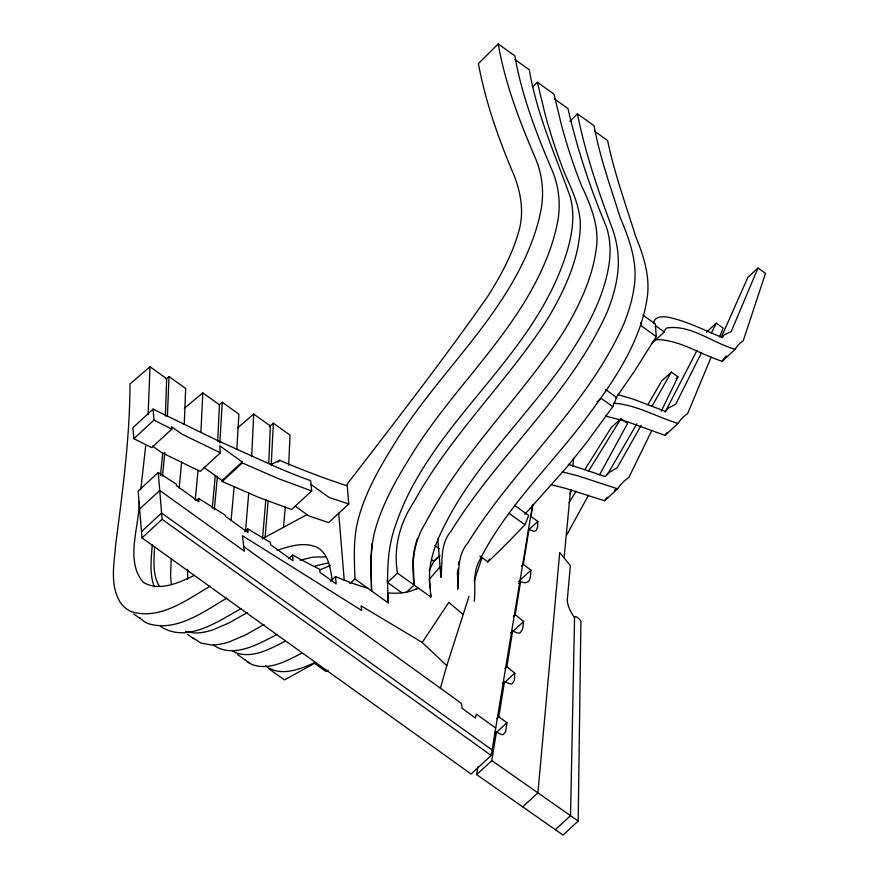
<?xml version="1.0" encoding="UTF-8"?>
<svg xmlns="http://www.w3.org/2000/svg" width="879" height="879" viewBox="0 0 879 879"><rect width="100%" height="100%" fill="white"/><g stroke="black" fill="none" stroke-linecap="round" stroke-linejoin="round"><path stroke-width="1.32" d="M532.971 504.392L531.015 516.599L537.838 521.412L537.607 526.345A46.279 18.558 47.3 0 1 537.278 527.927L536.432 529.795A24.436 9.801 47.3 0 1 535.311 530.883L534.806 531.125A10.076 4.043 47.3 0 1 533.509 531.224L528.938 529.499L523.335 564.384L530.971 570.152L530.4 576.712A60.728 24.348 47.3 0 1 529.993 578.514L529.301 580.228A29.589 11.867 47.3 0 1 527.96 581.744L526.928 582.337A20.997 8.416 47.3 0 1 523.994 582.634L520.544 581.733L515.259 614.663L523.642 621.486L522.565 629.122L520.313 632.704A14.042 5.626 47.3 0 1 519.06 633.034A15.844 6.351 47.3 0 1 516.522 632.66L512.644 630.946L506.908 666.645L514.764 673.105L514.413 679.983L512.336 683.62A11.262 4.516 47.3 0 1 511.106 683.884L510.743 683.873A15.767 6.318 47.3 0 1 509.084 683.554L504.524 681.5L502.623 683.247M477.89 766.774L476.638 774.608L562.999 835.05L578.184 821.041L580.909 621.09A6.109 2.45 47.3 0 0 577.47 617.563L576.734 617.058A3.637 1.461 47.3 0 0 574.558 617.739L570.526 815.679L555.341 829.688M295.157 506.095L308.936 515.984L328.658 522.565L348.776 503.997L347.139 484.175C394.704 422.359 442.653 360.698 487.438 296.849C500.722 275.808 512.951 253.624 519.313 229.419C524.082 211.246 520.698 192.083 513.896 174.899C498.547 139.036 485.571 102.052 478.385 63.629L498.217 43.95C505.029 83.351 519.445 120.862 535.102 157.484C542.826 175.174 544.584 195.105 540.167 213.894A146.211 61.134 -54.3 0 1 531.443 242.901C502.041 319.527 437.27 373.982 395.012 442.818C379.223 468.265 363.697 494.778 357.05 524.291C353.259 542.277 354.402 560.769 354.94 579.008L388.221 602.895C387.013 576.668 386.518 549.716 395.781 524.686A145.507 60.838 -54.3 0 1 408.471 494.075C448.971 413.207 525.972 356.193 559.989 271.391C569.273 247.944 577.031 221.816 570.163 196.654C555.264 154.847 536.662 113.973 529.334 69.837L514.918 59.486M165.34 416.141L166.68 378.706L150.034 366.763L148.112 414.69M268.765 463.277L270.358 425.996L253.712 414.053L251.691 456.728M187.634 569.273L187.634 579.503M184.249 424.403L185.678 388.474L169.032 376.531L167.373 416.514M288.686 465.101L290.037 435.138L273.391 423.195L271.182 465.233M217.651 441.577A2192.676 916.764 -54.3 0 0 217.882 437.522L219.453 404.834L202.807 392.891L201.247 425.579A2192.676 916.764 -54.3 0 1 200.841 432.336M458.091 568.878C455.915 575.701 459.97 582.7 457.585 589.348C459.486 573.877 456.322 556.44 467.65 543.233C514.951 466.617 587.348 406.505 624.046 323.395A126.895 53.059 -54.3 0 0 633.99 287.73C638.242 263.403 629.518 239.615 620.211 217.563C610.718 187.216 599.764 157.154 594.094 125.774L577.448 113.83L569.889 121.291M219.871 443.049L222.255 402.252L238.901 414.196L236.825 449.554M154.539 546.892C153.979 560.044 152.331 574.635 159.407 586.436M171.174 558.835L170.625 575.371L171.185 583.513M217.377 476.396L214.311 509.831M234.111 487.01L231.078 520.445M164.812 452.476L162.494 476.132M181.667 461.783L179.14 488.076M265.128 537.003L268.172 500.547M162.747 452.784L160.494 475.407M458.442 564.197L458.629 561.89M245.527 530.916L248.713 493.196M262.502 538.882L265.821 499.722M283.521 527.29L285.29 507.106M564.087 557.912L570.603 489.581M572.811 466.353L573.602 458.157M152.232 544.749C151.309 558.659 149.221 573.416 154.264 586.787M145.672 446.06L140.739 489.746M504.524 681.5L498.843 716.857L506.952 722.703L505.645 731.778L503.195 734.591A10.043 4.032 47.3 0 1 502.03 734.613A9.01 3.615 47.3 0 1 500.964 734.328L496.426 731.866L494.536 733.624M372.037 543.64L370.982 558.539L371.586 590.952C370.894 569.999 369.674 548.562 375.663 528.18C383.354 501.854 397.209 477.879 411.658 454.762C453.905 385.925 518.687 331.471 548.089 254.844A146.211 61.134 -54.3 0 0 556.803 225.837C561.231 207.048 559.473 187.117 551.748 169.427C536.091 132.806 521.676 95.295 514.863 55.893L498.217 43.95M139.267 501.535C139.387 526.675 124.73 560.736 143.277 582.327C159.352 591.941 178.8 582.766 193.951 575.536M476.638 774.608L491.811 760.599L496.426 731.866M414.086 550.419L413.02 558.758L414.163 585.084L406.12 592.512M367.73 588.194L362.642 586.678A334.602 134.157 47.3 0 1 335.558 576.558L336.163 583.975L319.934 572.328L319.681 569.251A501.03 200.884 47.3 0 1 292.575 554.957L293.059 560.824L270.6 544.705L270.402 542.376L247.724 528.905L248.021 532.52L225.562 516.402L225.463 515.292L198.676 498.481L198.951 501.788L176.481 485.669L176.36 484.197L158.264 472.473L138.146 491.042L142.002 537.882L471.078 774.036L491.185 755.479L532.509 504.975M653.613 323.23C654.339 315.99 663.48 316.22 668.82 317.363C687.51 321.395 704.617 330.394 722.23 337.525L724.428 334.789L731.207 331.592L757.995 268.018L765.488 273.402L743.151 340.986A317.297 83.593 42.9 0 0 735.152 349.304L722.186 361.269C700.145 354.479 679.489 339.437 655.855 339.635M414.405 549.111L415.668 543.881M440.401 688.213L446.796 665.645L469.012 596.27M474.22 601.291C476.044 588.315 472.397 574.163 478.857 561.78C506.447 505.711 553.979 462.706 590.303 412.559C615.882 378.036 641.231 340.239 647.34 296.761C650.097 275.896 643.527 255.426 635.649 236.385C625.815 204.62 614.377 173.218 607.631 140.585L594.314 131.037M416.075 542.574L417.316 538.651M474.177 580.92L482.055 557.561L479.846 555.967M489.592 558.956L487.735 561.802L482.055 557.561M487.603 562.23A970.998 791.485 -4.7 0 0 524.906 524.708L528.729 515.501L514.556 505.326M711.177 357.05L687.631 413.646A313.737 98.657 44.4 0 0 678.05 423.425L665.084 435.391L627.002 421.623L605.51 416.031M719.538 336.921L723.208 328.12L716.275 323.153L706.43 332.24M524.686 514.292A971.713 792.067 -4.7 0 0 527.51 511.347L567.175 466.782L585.799 443.565L612.795 406.691L616.662 397.517L605.543 389.54M721.428 336.954L747.842 277.379L757.995 268.018M651.625 430.864L628.848 477.484A311.693 114.929 46.2 0 0 617.574 488.823L604.609 500.788L565.241 488.252L551.551 484.812M661.217 411.24L678.006 376.893L671.325 372.103L661.612 381.079L647.867 404.79M701.552 352.611L675.775 404.164L668.095 408.197L665.403 411.383L633.254 399.165L617.541 394.506M711.375 332.965L716.275 323.153M665.117 412.108L697.036 350.391M566.944 534.63L588.469 495.174M599.555 474.847L627.595 423.425L620.926 418.635L611.202 427.612L584.985 469.331M429.073 570.713L433.885 561.373L439.918 555.803M641.198 425.326L617.091 467.914L608.444 472.836L605.235 476.506L568.284 464.288M651.91 406.406L671.325 372.103M607.312 474.737L636.868 423.755M643.054 315.176L655.251 323.933L656.294 336.624L634.649 370.905L615.915 397.934M568.988 502.777L576.206 491.086M588.469 471.221L620.926 418.635M569.702 493.668L571.877 490.185M446.796 665.645L422.217 642.45L448.795 602.379L462.925 614.333M440.06 566.812L429.348 579.239L430.809 597.028L397.528 573.141C393.155 548.046 399.802 523.005 413.91 501.986C449.685 436.83 503.975 384.87 544.826 323.263A141.354 59.102 -54.3 0 0 561.088 294.355C570.801 274.424 578.558 253.097 580.041 230.803C582.03 210.334 572.57 191.446 564.659 173.251A1923.681 804.296 -54.3 0 1 544.969 113.699L537.366 82.23L532.542 87.109M203.928 467.452L222.112 480.505L222.189 481.494L258.162 497.162L291.575 509.534L311.693 490.965L310.639 480.648A587.644 235.616 47.3 0 1 270.82 464.573L217.574 440.544L153.056 409.12L132.938 427.688L133.85 438.687L151.715 447.642L171.834 429.073L171.647 426.765L181.854 434.094L220.332 452.806L200.214 471.375L161.747 452.663L152.55 446.071M133.85 438.687L153.957 420.118L153.056 409.12M139.629 509.018L159.736 490.449L244.384 551.188L242.428 535.707L361.73 610.487L361.049 605.84L422.217 642.45M141.486 531.586L161.593 513.017L492.097 749.941M142.002 537.882L162.11 519.313L158.264 472.473M196.665 500.338L198.676 498.481M222.112 480.505L242.219 461.936L219.75 445.807L220.332 452.806M222.189 481.494L242.307 462.925L242.219 461.936M277.687 462.2L279.698 460.343A931.443 373.454 47.3 0 0 343.14 484.505L347.282 485.812M244.714 531.685L247.724 528.905M288.554 558.67L292.575 554.957M330.526 581.195L335.558 576.558M349.908 583.656L354.94 579.008M401.89 592.776L387.474 582.425L397.528 573.141M651.328 343.92L664.26 331.976A79.33 20.898 42.9 0 1 667.073 327.911C691.114 324.538 712.704 343.03 735.152 349.304M597.05 401.923L601.027 398.242L612.795 406.691M439.665 555.616L433.633 561.187L431.413 559.593M416.075 589.754L418.085 587.897L415.91 589.029A206.06 82.615 47.3 0 1 387.738 592.896L388.221 602.895M676.061 378.684L678.006 376.893M528.345 530.169L537.838 521.412M521.445 566.131L523.335 564.384M518.632 581.535L530.971 570.152M518.654 583.491L520.544 581.733M513.358 616.41L515.259 614.663M510.743 632.693L512.644 630.946M512.259 631.99L523.642 621.486M505.007 668.403L506.908 666.645M503.381 683.609L514.764 673.105M496.943 718.615L498.843 716.857M495.569 733.218L506.952 722.703M522.73 806.867L537.904 792.847L559.714 552.539L570.372 565.626L567.274 599.939A31.314 12.559 47.3 0 0 574.558 617.739M237.726 427.787L253.712 414.053M269.413 426.612L273.391 423.195M165.999 379.135L169.032 376.531M150.034 366.763L129.993 383.903C129.872 437.819 122.588 491.35 115.665 544.716C114.116 563.516 109.743 584.656 119.94 601.862A146.211 61.134 -54.3 0 0 131.861 611.806C160.242 620.178 187.051 599.72 210.169 586.172M184.326 408.339L202.807 392.891M219.157 404.845L222.255 402.252M226.815 598.116C203.686 611.663 176.877 632.122 148.507 623.749A146.211 61.134 -54.3 0 1 139.684 617.706M328.197 670.128L325.933 671.534L314.166 663.096M241.132 608.631C218.124 621.299 187.139 643.527 160.945 626.661M247.296 612.608L228.628 623.134L212.696 629.891A141.354 59.102 -54.3 0 1 194.325 632.968L185.546 631.452M263.942 624.551L245.274 635.077L229.342 641.835A141.354 59.102 -54.3 0 1 210.96 644.911L201.016 643.076L193.028 637.934M313.88 663.711L284.433 679.939L268.908 668.798M277.204 634.385C258.624 643.889 233.133 659.118 213.201 644.911M262.766 538.497L307.298 514.446M284.785 641.439C270.358 648.713 253.888 658.184 237.209 653.218A126.895 53.059 -54.3 0 1 232.671 651.042M301.42 653.383C287.004 660.656 270.523 670.128 253.855 665.161A126.895 53.059 -54.3 0 1 245.384 659.876M270.82 464.573L279.698 460.343M319.692 569.966L330.482 565.417M315.154 662.37C300.387 669.194 280.137 677.445 265.656 665.755M277.149 550.298C290.114 545.958 305.442 541.244 318.396 548.067C328.977 555.088 330.317 568.966 332.306 580.404M300.014 560.209L312.847 557.154L325.659 556.857M315.286 565.944L328.339 562.967M613.212 403.175C636.077 404.538 656.437 416.921 678.05 423.425M562.505 471.913L578.514 476L617.574 488.823M348.776 503.997L329.054 497.415L311.023 484.483M311.693 490.965L278.269 478.594L242.307 462.925M171.834 429.073L153.957 420.118M491.811 760.599L578.184 821.041M537.366 82.23L554.012 94.174L561.615 125.642A1923.681 804.296 -54.3 0 0 581.305 185.194C591.007 205.752 600.324 228.166 595.841 251.394C593.094 270.6 586.205 288.938 577.723 306.299A141.354 59.102 -54.3 0 1 561.472 335.207C518.489 399.637 461.288 454.091 425.337 523.368C413.624 541.893 411.218 563.791 414.163 585.084M554.671 99.03L567.977 108.578C577.184 148.881 590.172 188.216 606.18 226.299C610.52 238.813 610.905 252.317 608.905 265.326C603.115 300.717 584.502 332.361 564.747 361.687C529.422 412.778 483.703 456.223 452.63 510.325C439.544 533.905 425.93 560.099 430.292 587.996M655.591 325.757L664.26 331.976M656.294 336.624L640.78 325.483L640.571 322.945M509.018 513.303L524.906 524.708M434.808 545.529L439.247 548.716M162.11 519.313L491.185 755.479M237.583 654.569L249.306 662.986M187.524 634.297L193.765 638.78M133.652 613.927L139.893 618.409M243.802 546.606L461.431 703.365L462.002 708.21L475.363 718.011L476.363 714.111L495.712 728.054M577.448 113.83C584.985 151.803 597.445 188.699 610.949 224.914C617.465 240.967 619.871 258.624 617.344 275.797A126.895 53.059 -54.3 0 1 607.4 311.452C570.614 394.506 498.14 454.586 451.015 531.29C439.676 544.497 442.84 561.934 440.939 577.404L437.753 538.684M387.243 579.7L387.474 582.425M338.712 513.215L344.216 580.107M430.743 593.457L430.809 597.028M198.017 470.342A2192.676 916.764 -54.3 0 1 195.138 500.272M215.234 475.517A2192.676 916.764 -54.3 0 1 212.202 508.139M722.186 361.269A316.231 87.46 43.3 0 1 726.318 355.918M665.084 435.391A313.078 102.535 44.8 0 1 667.183 432.446M604.609 500.788A311.485 118.841 46.6 0 1 607.323 497.239M614.498 490.372A311.485 118.841 46.6 0 1 616.3 489.065"/></g></svg>
